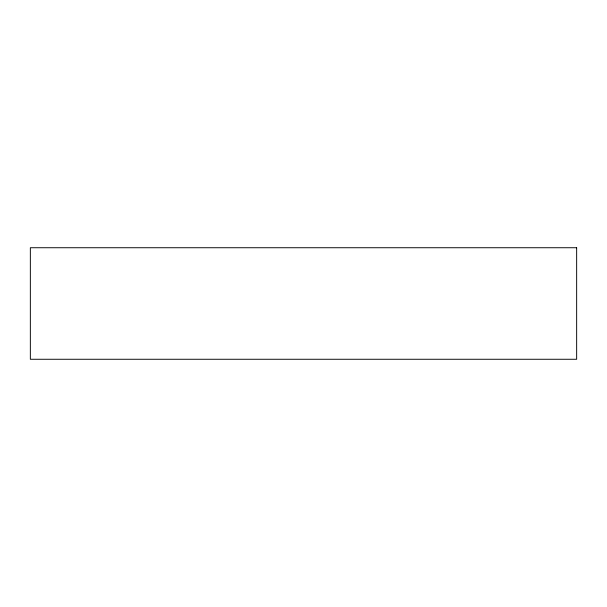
<?xml version="1.0" encoding="UTF-8"?>
<svg xmlns="http://www.w3.org/2000/svg" width="607" height="607" viewBox="0 0 607 607"><rect width="100%" height="100%" fill="white"/><g stroke="black" fill="none" stroke-linecap="round" stroke-linejoin="round"><path stroke-width="0.91" d="M576.65 247.732L30.35 247.732L30.35 359.268L576.65 359.268L576.65 247.732"/></g></svg>
